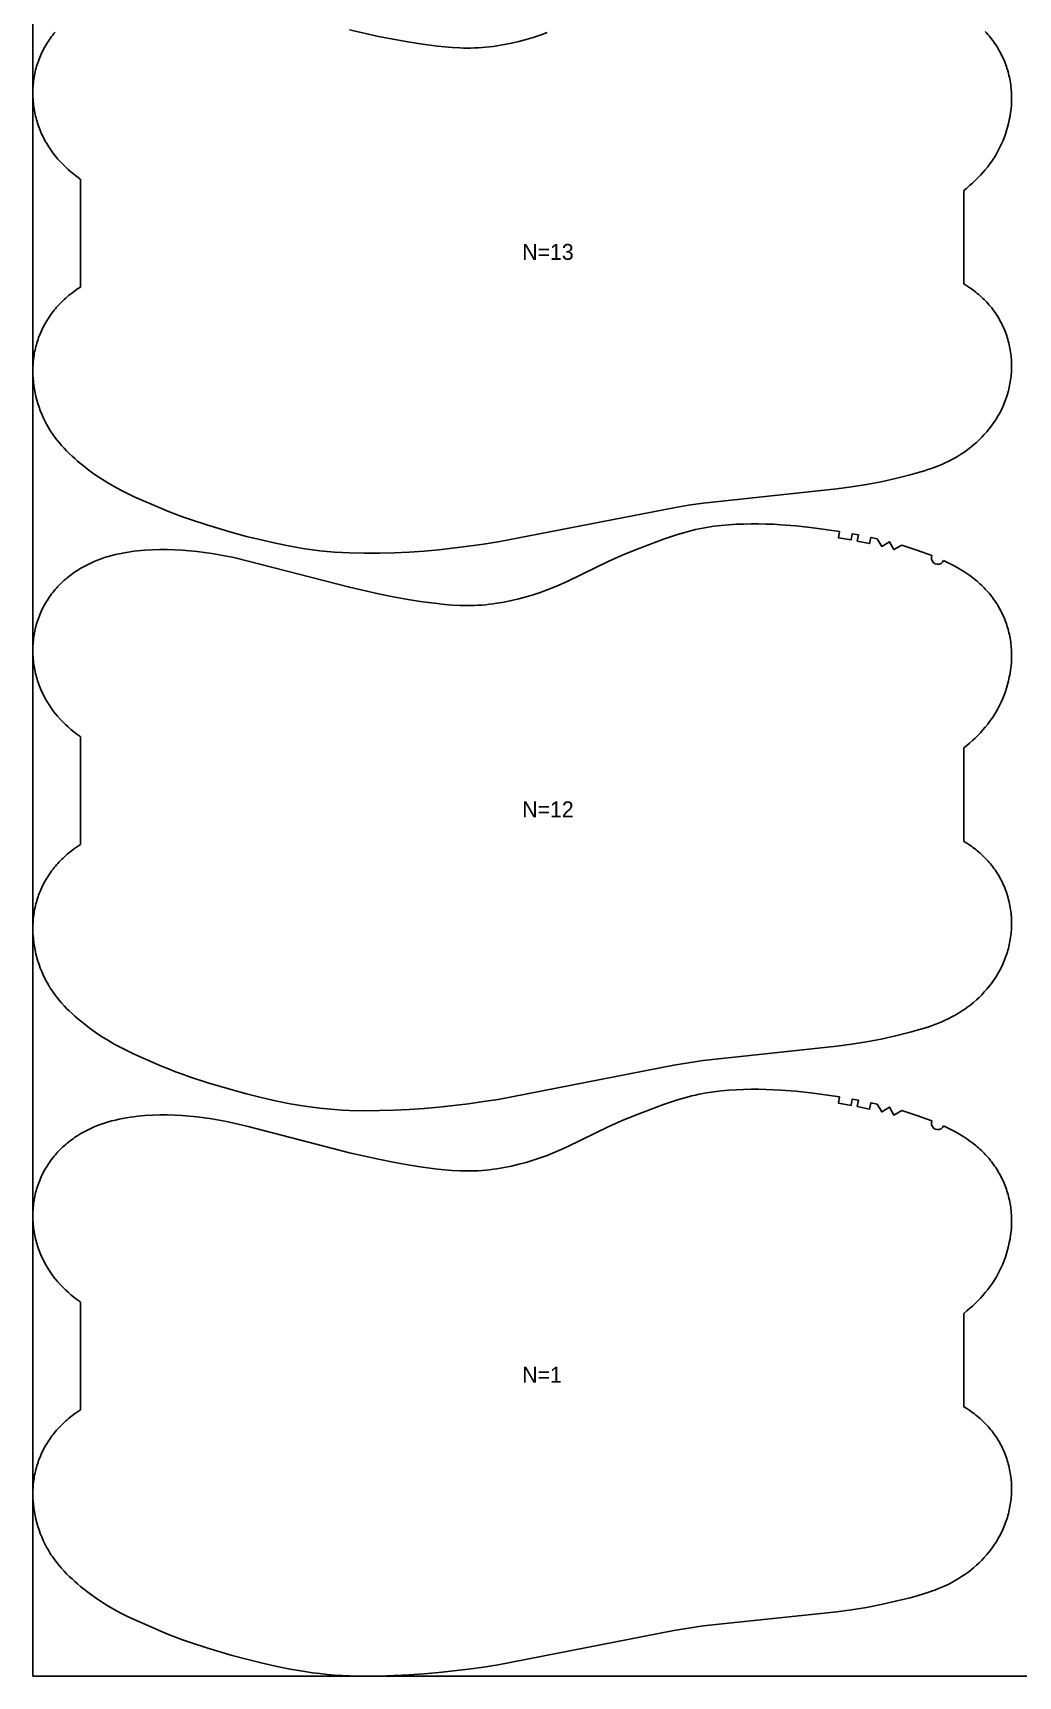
# Model space of a CAD drawing. Header units: inches. Extents: x 0 to 1865, y 0 to 1063.
# Drawn here: x 0 to 309, y 0 to 516 of the extents above; entities that cross this region are included whole.
import ezdxf

# ---------------------------------------------------------------- set-up
doc = ezdxf.new("R2010")
doc.units = ezdxf.units.IN

msp = doc.modelspace()

# ---------------------------------------------------------------- linework, layer by layer
at = {"layer": '1'}
for points in [[(0, 0), (1864.8753, 0), (1864.8753, 1063.1122), (0, 1063.1122), (0, 0)], [(286.034, 350.351), (289.2956, 348.706), (290.3212, 348.1362), (291.3342, 347.5441), (292.3324, 346.9281), (293.3136, 346.2867), (294.2755, 345.6183), (295.2159, 344.9215), (296.1324, 344.1947), (296.5811, 343.8195), (297.023, 343.4363), (297.4578, 343.0449), (297.8854, 342.6454), (298.3056, 342.2379), (298.7183, 341.8226), (299.1231, 341.3996), (299.5201, 340.9691), (299.9091, 340.5312), (300.2897, 340.086), (300.662, 339.6337), (301.0257, 339.1745), (301.3807, 338.7084), (301.7268, 338.2357), (302.0638, 337.7564), (302.3915, 337.2708), (302.7099, 336.7789), (303.0187, 336.281), (303.3177, 335.7771), (303.607, 335.2675), (303.8862, 334.7523), (304.1554, 334.2318), (304.4145, 333.7062), (304.6632, 333.1757), (304.9016, 332.6404), (305.1296, 332.1007), (305.3469, 331.5567), (305.5535, 331.0085), (305.7494, 330.4565), (305.9343, 329.9009), (306.1082, 329.3417), (306.271, 328.7793), (306.4226, 328.2138), (306.5628, 327.6455), (306.6916, 327.0745), (306.8091, 326.5011), (306.9153, 325.9255), (307.0103, 325.3479), (307.0941, 324.7685), (307.1669, 324.1875), (307.2286, 323.6052), (307.2795, 323.0217), (307.3195, 322.4374), (307.3488, 321.8523), (307.3674, 321.2667), (307.3753, 320.6808), (307.3727, 320.0949), (307.3597, 319.5091), (307.3363, 318.9237), (307.3025, 318.3389), (307.2044, 317.1718), (307.066, 316.009), (306.8881, 314.8515), (306.6714, 313.7005), (306.4165, 312.557), (306.1243, 311.4222), (305.7954, 310.297), (305.4305, 309.1827), (305.0302, 308.0803), (304.5948, 306.9913), (304.1245, 305.9172), (303.6194, 304.8595), (303.0796, 303.8198), (302.5053, 302.7994), (301.8966, 301.7999), (301.5795, 301.3085), (301.2538, 300.8229), (300.5773, 299.8694), (299.869, 298.9391), (299.1312, 298.0312), (298.3662, 297.145), (297.5763, 296.2798), (296.7638, 295.4347), (295.9309, 294.6091), (295.0798, 293.8023), (294.2128, 293.0134), (293.3306, 292.242), (292.4341, 291.4876), (292.3753, 291.4399), (292.3753, 262.1569), (293.3041, 261.5894), (294.2826, 260.9446), (294.7631, 260.6095), (295.2376, 260.266), (295.7058, 259.9141), (296.1675, 259.5539), (296.6225, 259.1852), (297.0705, 258.8082), (297.5115, 258.4228), (297.945, 258.0291), (298.371, 257.6271), (298.7892, 257.2169), (299.1995, 256.7987), (299.6016, 256.3726), (299.9953, 255.9388), (300.3805, 255.4974), (300.7571, 255.0486), (301.1247, 254.5925), (301.4832, 254.1293), (301.8324, 253.6592), (302.1721, 253.1822), (302.5021, 252.6985), (302.8223, 252.2083), (303.1324, 251.7117), (303.4323, 251.2089), (303.7218, 250.7001), (304.0006, 250.1853), (304.2688, 249.6649), (304.5262, 249.139), (304.7729, 248.6079), (305.0087, 248.0718), (305.2336, 247.5311), (305.4475, 246.9858), (305.6505, 246.4364), (305.8424, 245.8829), (306.0232, 245.3257), (306.1928, 244.7649), (306.3511, 244.2009), (306.4982, 243.6339), (306.634, 243.064), (306.7584, 242.4916), (306.8713, 241.9169), (306.9728, 241.3401), (307.0628, 240.7615), (307.1414, 240.1812), (307.2086, 239.5995), (307.2644, 239.0165), (307.309, 238.4326), (307.3423, 237.8479), (307.3644, 237.2625), (307.3753, 236.6769), (307.3751, 236.091), (307.3638, 235.5053), (307.3414, 234.9198), (307.308, 234.3348), (307.2636, 233.7505), (307.2082, 233.1671), (307.142, 232.5848), (307.0649, 232.0039), (306.9769, 231.4245), (306.8782, 230.8469), (306.7687, 230.2713), (306.6485, 229.6978), (306.5176, 229.1268), (306.376, 228.5583), (306.2238, 227.9926), (306.0611, 227.43), (305.8878, 226.8706), (305.704, 226.3146), (305.5098, 225.7623), (305.305, 225.2138), (305.0899, 224.6694), (304.8645, 224.1293), (304.6287, 223.5937), (304.3826, 223.0628), (304.1265, 222.5366), (303.8604, 222.0153), (303.5846, 221.4991), (303.2993, 220.9879), (303.0047, 220.4819), (302.7009, 219.9813), (302.3882, 219.486), (301.7367, 218.512), (301.0518, 217.5608), (300.3349, 216.6331), (299.5877, 215.7298), (298.8116, 214.8517), (298.0076, 213.9993), (297.1769, 213.1732), (296.3203, 212.3741), (295.4389, 211.6026), (294.5337, 210.8593), (293.6057, 210.1447), (292.6559, 209.4596), (291.6854, 208.8042), (290.6953, 208.1786), (289.687, 207.5825), (288.6617, 207.0157), (287.6207, 206.478), (286.5654, 205.9691), (285.4968, 205.4887), (284.4164, 205.0367), (283.3254, 204.6124), (282.225, 204.2136), (281.1163, 203.8375), (280.0004, 203.4814), (277.752, 202.8188), (275.4889, 202.2042), (270.9426, 201.0645), (266.3701, 200.0462), (261.7684, 199.1622), (257.1421, 198.4161), (252.4976, 197.8005), (210.5631, 193.3274), (205.9271, 192.6456), (201.3078, 191.8566), (146.1061, 181.1353), (141.477, 180.4094), (136.835, 179.7659), (127.526, 178.6843), (122.8577, 178.2781), (118.1822, 177.9651), (113.5019, 177.7398), (108.8178, 177.6031), (104.1315, 177.564), (99.4468, 177.6566), (97.1065, 177.7643), (94.7687, 177.9164), (92.4344, 178.1141), (90.1045, 178.3586), (87.78, 178.6505), (85.4613, 178.9868), (80.8422, 179.7778), (76.2488, 180.7032), (71.679, 181.7396), (67.1311, 182.869), (62.6076, 184.091), (54.9702, 186.3701), (49.1761, 188.2426), (46.9633, 189.012), (44.7667, 189.8236), (42.589, 190.6837), (40.4263, 191.5827), (31.8352, 195.3383), (29.7128, 196.3299), (27.6181, 197.3756), (25.5593, 198.4903), (23.5384, 199.6738), (21.5559, 200.9222), (19.6123, 202.2313), (17.7091, 203.5986), (15.8512, 205.0264), (14.9412, 205.7642), (14.0447, 206.5186), (13.1626, 207.29), (12.2955, 208.0789), (11.4445, 208.8858), (10.6115, 209.7114), (9.799, 210.5564), (9.0091, 211.4216), (8.2441, 212.3078), (7.5063, 213.2157), (6.798, 214.146), (6.1215, 215.0995), (5.7958, 215.5851), (5.4787, 216.0765), (4.87, 217.076), (4.2958, 218.0964), (3.756, 219.1362), (3.2508, 220.1939), (2.7805, 221.2679), (2.3451, 222.3569), (1.9449, 223.4593), (1.58, 224.5736), (1.251, 225.6988), (0.9588, 226.8336), (0.7039, 227.9771), (0.4872, 229.1281), (0.3093, 230.2856), (0.1709, 231.4484), (0.0728, 232.6155), (0.0391, 233.2004), (0.0156, 233.7858), (0.0026, 234.3715), (0, 234.9574), (0.008, 235.5433), (0.0265, 236.1289), (0.0558, 236.714), (0.0958, 237.2984), (0.1467, 237.8818), (0.2085, 238.4641), (0.2812, 239.0451), (0.3651, 239.6245), (0.46, 240.2021), (0.5662, 240.7777), (0.6837, 241.3511), (0.8125, 241.9221), (0.9527, 242.4904), (1.1043, 243.0559), (1.2671, 243.6183), (1.441, 244.1775), (1.626, 244.7332), (1.8218, 245.2852), (2.0284, 245.8333), (2.2458, 246.3773), (2.4737, 246.9171), (2.7121, 247.4523), (2.9608, 247.9828), (3.2199, 248.5084), (3.4891, 249.0289), (3.7684, 249.5441), (4.0576, 250.0537), (4.3566, 250.5576), (4.6654, 251.0556), (4.9838, 251.5474), (5.3115, 252.0331), (5.6485, 252.5123), (5.9946, 252.985), (6.3496, 253.4511), (6.7133, 253.9103), (7.0856, 254.3626), (7.4663, 254.8078), (7.8552, 255.2457), (8.2522, 255.6762), (8.6571, 256.0992), (9.0697, 256.5145), (9.4899, 256.922), (9.9175, 257.3216), (10.3523, 257.713), (10.7942, 258.0962), (11.2429, 258.4713), (12.1595, 259.1981), (13.0998, 259.8949), (14.0617, 260.5633), (15, 261.1767), (15, 294.9935), (14.7194, 295.1829), (13.7696, 295.8681), (12.8416, 296.5827), (11.9364, 297.326), (11.055, 298.0975), (10.1984, 298.8966), (9.3677, 299.7227), (8.5637, 300.5751), (7.7876, 301.4532), (7.0404, 302.3565), (6.3236, 303.2842), (5.6386, 304.2354), (4.9871, 305.2094), (4.6744, 305.7047), (4.3707, 306.2053), (4.076, 306.7113), (3.7907, 307.2225), (3.5149, 307.7387), (3.2489, 308.26), (2.9927, 308.7861), (2.7466, 309.3171), (2.5108, 309.8527), (2.2854, 310.3928), (2.0703, 310.9372), (1.8656, 311.4857), (1.6713, 312.038), (1.4875, 312.594), (1.3142, 313.1534), (1.1515, 313.716), (0.9993, 314.2817), (0.8578, 314.8501), (0.7269, 315.4212), (0.6066, 315.9947), (0.4971, 316.5703), (0.3984, 317.1479), (0.3105, 317.7273), (0.2334, 318.3082), (0.1671, 318.8905), (0.1118, 319.4738), (0.0674, 320.0581), (0.034, 320.6432), (0.0116, 321.2286), (0.0002, 321.8144), (0, 322.4002), (0.0109, 322.9859), (0.033, 323.5712), (0.0663, 324.156), (0.1109, 324.7399), (0.1668, 325.3229), (0.234, 325.9046), (0.3125, 326.4849), (0.4025, 327.0635), (0.504, 327.6403), (0.6169, 328.215), (0.7413, 328.7874), (0.8771, 329.3572), (1.0242, 329.9243), (1.1826, 330.4883), (1.3522, 331.0491), (1.5329, 331.6063), (1.7248, 332.1597), (1.9278, 332.7092), (2.1417, 333.2545), (2.3666, 333.7952), (2.6024, 334.3313), (2.8491, 334.8624), (3.1065, 335.3882), (3.3747, 335.9087), (3.6535, 336.4235), (3.943, 336.9323), (4.2429, 337.4351), (4.553, 337.9317), (4.8732, 338.4219), (5.2032, 338.9055), (5.543, 339.3825), (5.8922, 339.8527), (6.2507, 340.3159), (6.6183, 340.772), (6.9948, 341.2208), (7.38, 341.6622), (7.7738, 342.096), (8.1759, 342.5221), (8.5861, 342.9403), (9.0043, 343.3505), (9.4303, 343.7525), (9.8639, 344.1462), (10.3048, 344.5316), (10.7528, 344.9086), (11.2078, 345.2772), (11.6695, 345.6375), (12.1377, 345.9894), (12.6122, 346.3329), (13.0928, 346.668), (14.0712, 347.3128), (15.0713, 347.9238), (16.0913, 348.5009), (17.1295, 349.0439), (18.1843, 349.553), (19.2542, 350.0285), (20.3382, 350.4712), (21.4349, 350.8818), (22.5431, 351.2608), (23.6616, 351.6089), (24.789, 351.9267), (25.9243, 352.215), (27.0661, 352.4744), (28.2138, 352.7063), (29.3666, 352.9121), (30.5239, 353.0932), (31.6849, 353.251), (32.849, 353.387), (35.1838, 353.599), (37.5233, 353.7388), (39.8652, 353.8095), (42.2077, 353.8125), (44.5492, 353.7493), (46.888, 353.6217), (49.2232, 353.4342), (51.554, 353.1919), (53.8794, 352.8998), (56.1985, 352.5618), (58.5102, 352.178), (60.8134, 351.7474), (63.1066, 351.2689), (67.6641, 350.1828), (99.4167, 341.9479), (108.5589, 339.8858), (113.1564, 338.9793), (117.7694, 338.1561), (122.3967, 337.4205), (127.0424, 336.8077), (129.3735, 336.5621), (131.7093, 336.3707), (134.0485, 336.2463), (135.2189, 336.2132), (136.3897, 336.2017), (137.5606, 336.2129), (138.7313, 336.2469), (139.9013, 336.3034), (141.0701, 336.3819), (142.2374, 336.4823), (143.4027, 336.6041), (144.5656, 336.7471), (145.7257, 336.9108), (148.0358, 337.299), (150.3318, 337.7643), (152.6123, 338.302), (154.8764, 338.9073), (157.1227, 339.5765), (159.3486, 340.3097), (161.5515, 341.1078), (163.7284, 341.9721), (165.8781, 342.9007), (168.0054, 343.8811), (180.6408, 350.0462), (184.9202, 351.9549), (189.2506, 353.7462), (193.6207, 355.4353), (198.027, 357.0314), (202.4724, 358.519), (204.7166, 359.1894), (205.8455, 359.499), (206.9797, 359.7889), (208.1193, 360.0572), (209.2639, 360.3043), (210.4132, 360.5305), (211.5665, 360.7365), (213.8834, 361.0899), (216.2103, 361.3688), (218.5439, 361.5781), (220.882, 361.7243), (223.2232, 361.8146), (225.5661, 361.8562), (227.9093, 361.8548), (230.252, 361.8117), (232.5933, 361.7267), (234.9327, 361.5996), (239.6035, 361.2257), (244.2627, 360.7213), (248.8281, 360.1299), (253.381, 359.4501), (253.0666, 357.475), (256.9735, 356.8165), (257.3254, 358.7853), (259.2923, 358.4223), (258.9179, 356.4576), (262.7851, 355.6692), (263.2114, 357.6232), (265.1623, 357.1832), (266.6265, 354.7748), (269.0449, 356.223), (270.445, 353.7759), (272.9013, 355.1599), (277.6538, 353.6119), (282.3659, 351.9449), (282.2183, 351.3425), (282.2623, 350.7239), (282.4938, 350.1485), (282.8904, 349.6717), (283.414, 349.3393), (284.0143, 349.1833), (284.6335, 349.2187), (285.2121, 349.4421), (285.6944, 349.8321), (286.034, 350.351)], [(286.034, 172.787), (289.2956, 171.142), (290.3212, 170.5722), (291.3342, 169.9801), (292.3324, 169.3641), (293.3136, 168.7227), (294.2755, 168.0543), (295.2159, 167.3575), (296.1324, 166.6307), (296.5811, 166.2555), (297.023, 165.8723), (297.4578, 165.4809), (297.8854, 165.0814), (298.3056, 164.6739), (298.7183, 164.2586), (299.1231, 163.8356), (299.5201, 163.4051), (299.9091, 162.9672), (300.2897, 162.522), (300.662, 162.0697), (301.0257, 161.6105), (301.3807, 161.1444), (301.7268, 160.6717), (302.0638, 160.1924), (302.3915, 159.7068), (302.7099, 159.2149), (303.0187, 158.717), (303.3177, 158.2131), (303.607, 157.7035), (303.8862, 157.1883), (304.1554, 156.6678), (304.4145, 156.1422), (304.6632, 155.6117), (304.9016, 155.0764), (305.1296, 154.5367), (305.3469, 153.9927), (305.5535, 153.4445), (305.7494, 152.8925), (305.9343, 152.3369), (306.1082, 151.7777), (306.271, 151.2153), (306.4226, 150.6498), (306.5628, 150.0815), (306.6916, 149.5105), (306.8091, 148.9371), (306.9153, 148.3615), (307.0103, 147.7839), (307.0941, 147.2045), (307.1669, 146.6235), (307.2286, 146.0412), (307.2795, 145.4577), (307.3195, 144.8734), (307.3488, 144.2883), (307.3674, 143.7027), (307.3753, 143.1168), (307.3727, 142.5309), (307.3597, 141.9451), (307.3363, 141.3597), (307.3025, 140.7749), (307.2044, 139.6078), (307.066, 138.445), (306.8881, 137.2875), (306.6714, 136.1365), (306.4165, 134.993), (306.1243, 133.8582), (305.7954, 132.733), (305.4305, 131.6187), (305.0302, 130.5163), (304.5948, 129.4273), (304.1245, 128.3532), (303.6194, 127.2955), (303.0796, 126.2558), (302.5053, 125.2354), (301.8966, 124.2359), (301.5795, 123.7445), (301.2538, 123.2589), (300.5773, 122.3054), (299.869, 121.3751), (299.1312, 120.4672), (298.3662, 119.581), (297.5763, 118.7158), (296.7638, 117.8707), (295.9309, 117.0451), (295.0798, 116.2383), (294.2128, 115.4494), (293.3306, 114.678), (292.4341, 113.9236), (292.3753, 113.8759), (292.3753, 84.5929), (293.3041, 84.0254), (294.2826, 83.3806), (294.7631, 83.0455), (295.2376, 82.702), (295.7058, 82.3501), (296.1675, 81.9899), (296.6225, 81.6212), (297.0705, 81.2442), (297.5115, 80.8588), (297.945, 80.4651), (298.371, 80.0631), (298.7892, 79.6529), (299.1995, 79.2347), (299.6016, 78.8086), (299.9953, 78.3748), (300.3805, 77.9334), (300.7571, 77.4846), (301.1247, 77.0285), (301.4832, 76.5653), (301.8324, 76.0952), (302.1721, 75.6182), (302.5021, 75.1345), (302.8223, 74.6443), (303.1324, 74.1477), (303.4323, 73.6449), (303.7218, 73.1361), (304.0006, 72.6213), (304.2688, 72.1009), (304.5262, 71.575), (304.7729, 71.0439), (305.0087, 70.5078), (305.2336, 69.9671), (305.4475, 69.4218), (305.6505, 68.8724), (305.8424, 68.3189), (306.0232, 67.7617), (306.1928, 67.2009), (306.3511, 66.6369), (306.4982, 66.0699), (306.634, 65.5), (306.7584, 64.9276), (306.8713, 64.3529), (306.9728, 63.7761), (307.0628, 63.1975), (307.1414, 62.6172), (307.2086, 62.0355), (307.2644, 61.4525), (307.309, 60.8686), (307.3423, 60.2839), (307.3644, 59.6985), (307.3753, 59.1129), (307.3751, 58.527), (307.3638, 57.9413), (307.3414, 57.3558), (307.308, 56.7708), (307.2636, 56.1865), (307.2082, 55.6031), (307.142, 55.0208), (307.0649, 54.4399), (306.9769, 53.8605), (306.8782, 53.2829), (306.7687, 52.7073), (306.6485, 52.1338), (306.5176, 51.5628), (306.376, 50.9943), (306.2238, 50.4286), (306.0611, 49.866), (305.8878, 49.3066), (305.704, 48.7506), (305.5098, 48.1983), (305.305, 47.6498), (305.0899, 47.1054), (304.8645, 46.5653), (304.6287, 46.0297), (304.3826, 45.4988), (304.1265, 44.9726), (303.8604, 44.4513), (303.5846, 43.9351), (303.2993, 43.4239), (303.0047, 42.9179), (302.7009, 42.4173), (302.3882, 41.922), (301.7367, 40.948), (301.0518, 39.9968), (300.3349, 39.0691), (299.5877, 38.1658), (298.8116, 37.2877), (298.0076, 36.4353), (297.1769, 35.6092), (296.3203, 34.8101), (295.4389, 34.0386), (294.5337, 33.2953), (293.6057, 32.5807), (292.6559, 31.8956), (291.6854, 31.2402), (290.6953, 30.6146), (289.687, 30.0185), (288.6617, 29.4517), (287.6207, 28.914), (286.5654, 28.4051), (285.4968, 27.9247), (284.4164, 27.4727), (283.3254, 27.0484), (282.225, 26.6496), (281.1163, 26.2735), (280.0004, 25.9174), (277.752, 25.2548), (275.4889, 24.6402), (270.9426, 23.5005), (266.3701, 22.4822), (261.7684, 21.5982), (257.1421, 20.8521), (252.4976, 20.2365), (210.5631, 15.7634), (205.9271, 15.0816), (201.3078, 14.2926), (146.1061, 3.5713), (141.477, 2.8454), (136.835, 2.2019), (127.526, 1.1203), (122.8577, 0.7141), (118.1822, 0.4011), (113.5019, 0.1758), (108.8178, 0.0391), (104.1315, 0), (99.4468, 0.0926), (97.1065, 0.2003), (94.7687, 0.3524), (92.4344, 0.5501), (90.1045, 0.7946), (87.78, 1.0865), (85.4613, 1.4228), (80.8422, 2.2138), (76.2488, 3.1392), (71.679, 4.1756), (67.1311, 5.305), (62.6076, 6.527), (54.9702, 8.8061), (49.1761, 10.6786), (46.9633, 11.448), (44.7667, 12.2596), (42.589, 13.1197), (40.4263, 14.0187), (31.8352, 17.7743), (29.7128, 18.7659), (27.6181, 19.8116), (25.5593, 20.9263), (23.5384, 22.1098), (21.5559, 23.3582), (19.6123, 24.6673), (17.7091, 26.0346), (15.8512, 27.4624), (14.9412, 28.2002), (14.0447, 28.9546), (13.1626, 29.726), (12.2955, 30.5149), (11.4445, 31.3218), (10.6115, 32.1474), (9.799, 32.9924), (9.0091, 33.8576), (8.2441, 34.7438), (7.5063, 35.6517), (6.798, 36.582), (6.1215, 37.5355), (5.7958, 38.0211), (5.4787, 38.5125), (4.87, 39.512), (4.2958, 40.5324), (3.756, 41.5722), (3.2508, 42.6299), (2.7805, 43.7039), (2.3451, 44.7929), (1.9449, 45.8953), (1.58, 47.0096), (1.251, 48.1348), (0.9588, 49.2696), (0.7039, 50.4131), (0.4872, 51.5641), (0.3093, 52.7216), (0.1709, 53.8844), (0.0728, 55.0515), (0.0391, 55.6364), (0.0156, 56.2218), (0.0026, 56.8075), (0, 57.3934), (0.008, 57.9793), (0.0265, 58.5649), (0.0558, 59.15), (0.0958, 59.7344), (0.1467, 60.3178), (0.2085, 60.9001), (0.2812, 61.4811), (0.3651, 62.0605), (0.46, 62.6381), (0.5662, 63.2137), (0.6837, 63.7871), (0.8125, 64.3581), (0.9527, 64.9264), (1.1043, 65.4919), (1.2671, 66.0543), (1.441, 66.6135), (1.626, 67.1692), (1.8218, 67.7212), (2.0284, 68.2693), (2.2458, 68.8133), (2.4737, 69.3531), (2.7121, 69.8883), (2.9608, 70.4188), (3.2199, 70.9444), (3.4891, 71.4649), (3.7684, 71.9801), (4.0576, 72.4897), (4.3566, 72.9936), (4.6654, 73.4916), (4.9838, 73.9834), (5.3115, 74.4691), (5.6485, 74.9483), (5.9946, 75.421), (6.3496, 75.8871), (6.7133, 76.3463), (7.0856, 76.7986), (7.4663, 77.2438), (7.8552, 77.6817), (8.2522, 78.1122), (8.6571, 78.5352), (9.0697, 78.9505), (9.4899, 79.358), (9.9175, 79.7576), (10.3523, 80.149), (10.7942, 80.5322), (11.2429, 80.9073), (12.1595, 81.6341), (13.0998, 82.3309), (14.0617, 82.9993), (15, 83.6127), (15, 117.4295), (14.7194, 117.6189), (13.7696, 118.3041), (12.8416, 119.0187), (11.9364, 119.762), (11.055, 120.5335), (10.1984, 121.3326), (9.3677, 122.1587), (8.5637, 123.0111), (7.7876, 123.8892), (7.0404, 124.7925), (6.3236, 125.7202), (5.6386, 126.6714), (4.9871, 127.6454), (4.6744, 128.1407), (4.3707, 128.6413), (4.076, 129.1473), (3.7907, 129.6585), (3.5149, 130.1747), (3.2489, 130.696), (2.9927, 131.2221), (2.7466, 131.7531), (2.5108, 132.2887), (2.2854, 132.8288), (2.0703, 133.3732), (1.8656, 133.9217), (1.6713, 134.474), (1.4875, 135.03), (1.3142, 135.5894), (1.1515, 136.152), (0.9993, 136.7177), (0.8578, 137.2861), (0.7269, 137.8572), (0.6066, 138.4307), (0.4971, 139.0063), (0.3984, 139.5839), (0.3105, 140.1633), (0.2334, 140.7442), (0.1671, 141.3265), (0.1118, 141.9098), (0.0674, 142.4941), (0.034, 143.0792), (0.0116, 143.6646), (0.0002, 144.2504), (0, 144.8362), (0.0109, 145.4219), (0.033, 146.0072), (0.0663, 146.592), (0.1109, 147.1759), (0.1668, 147.7589), (0.234, 148.3406), (0.3125, 148.9209), (0.4025, 149.4995), (0.504, 150.0763), (0.6169, 150.651), (0.7413, 151.2234), (0.8771, 151.7932), (1.0242, 152.3603), (1.1826, 152.9243), (1.3522, 153.4851), (1.5329, 154.0423), (1.7248, 154.5957), (1.9278, 155.1452), (2.1417, 155.6905), (2.3666, 156.2312), (2.6024, 156.7673), (2.8491, 157.2984), (3.1065, 157.8242), (3.3747, 158.3447), (3.6535, 158.8595), (3.943, 159.3683), (4.2429, 159.8711), (4.553, 160.3677), (4.8732, 160.8579), (5.2032, 161.3415), (5.543, 161.8185), (5.8922, 162.2887), (6.2507, 162.7519), (6.6183, 163.208), (6.9948, 163.6568), (7.38, 164.0982), (7.7738, 164.532), (8.1759, 164.9581), (8.5861, 165.3763), (9.0043, 165.7865), (9.4303, 166.1885), (9.8639, 166.5822), (10.3048, 166.9676), (10.7528, 167.3446), (11.2078, 167.7132), (11.6695, 168.0735), (12.1377, 168.4254), (12.6122, 168.7689), (13.0928, 169.104), (14.0712, 169.7488), (15.0713, 170.3598), (16.0913, 170.9369), (17.1295, 171.4799), (18.1843, 171.989), (19.2542, 172.4645), (20.3382, 172.9072), (21.4349, 173.3178), (22.5431, 173.6968), (23.6616, 174.0449), (24.789, 174.3627), (25.9243, 174.651), (27.0661, 174.9104), (28.2138, 175.1423), (29.3666, 175.3481), (30.5239, 175.5292), (31.6849, 175.687), (32.849, 175.823), (35.1838, 176.035), (37.5233, 176.1748), (39.8652, 176.2455), (42.2077, 176.2485), (44.5492, 176.1853), (46.888, 176.0577), (49.2232, 175.8702), (51.554, 175.6279), (53.8794, 175.3358), (56.1985, 174.9978), (58.5102, 174.614), (60.8134, 174.1834), (63.1066, 173.7049), (67.6641, 172.6188), (99.4167, 164.3839), (108.5589, 162.3218), (113.1564, 161.4153), (117.7694, 160.5921), (122.3967, 159.8565), (127.0424, 159.2437), (129.3735, 158.9981), (131.7093, 158.8067), (134.0485, 158.6823), (135.2189, 158.6492), (136.3897, 158.6377), (137.5606, 158.6489), (138.7313, 158.6829), (139.9013, 158.7394), (141.0701, 158.8179), (142.2374, 158.9183), (143.4027, 159.0401), (144.5656, 159.1831), (145.7257, 159.3468), (148.0358, 159.735), (150.3318, 160.2003), (152.6123, 160.738), (154.8764, 161.3433), (157.1227, 162.0125), (159.3486, 162.7457), (161.5515, 163.5438), (163.7284, 164.4081), (165.8781, 165.3367), (168.0054, 166.3171), (180.6408, 172.4822), (184.9202, 174.3909), (189.2506, 176.1822), (193.6207, 177.8713), (198.027, 179.4674), (202.4724, 180.955), (204.7166, 181.6254), (205.8455, 181.935), (206.9797, 182.2249), (208.1193, 182.4932), (209.2639, 182.7403), (210.4132, 182.9665), (211.5665, 183.1725), (213.8834, 183.5259), (216.2103, 183.8048), (218.5439, 184.0141), (220.882, 184.1603), (223.2232, 184.2506), (225.5661, 184.2922), (227.9093, 184.2908), (230.252, 184.2477), (232.5933, 184.1627), (234.9327, 184.0356), (239.6035, 183.6617), (244.2627, 183.1573), (248.8281, 182.5659), (253.381, 181.8861), (253.0666, 179.911), (256.9735, 179.2525), (257.3254, 181.2213), (259.2923, 180.8583), (258.9179, 178.8936), (262.7851, 178.1052), (263.2114, 180.0592), (265.1623, 179.6192), (266.6265, 177.2108), (269.0449, 178.659), (270.445, 176.2119), (272.9013, 177.5959), (277.6538, 176.0479), (282.3659, 174.3809), (282.2183, 173.7785), (282.2623, 173.1599), (282.4938, 172.5845), (282.8904, 172.1077), (283.414, 171.7753), (284.0143, 171.6193), (284.6335, 171.6547), (285.2121, 171.8781), (285.6944, 172.2681), (286.034, 172.787)]]:
    msp.add_lwpolyline(points, close=True, dxfattribs=at)
for points in [[(299.1231, 516.4636), (299.5201, 516.0331), (299.9091, 515.5952), (300.2897, 515.15), (300.662, 514.6977), (301.0257, 514.2385), (301.3807, 513.7724), (301.7268, 513.2997), (302.0638, 512.8204), (302.3915, 512.3348), (302.7099, 511.8429), (303.0187, 511.345), (303.3177, 510.8411), (303.607, 510.3315), (303.8862, 509.8163), (304.1554, 509.2958), (304.4145, 508.7702), (304.6632, 508.2397), (304.9016, 507.7044), (305.1296, 507.1647), (305.3469, 506.6207), (305.5535, 506.0725), (305.7494, 505.5205), (305.9343, 504.9649), (306.1082, 504.4057), (306.271, 503.8433), (306.4226, 503.2778), (306.5628, 502.7095), (306.6916, 502.1385), (306.8091, 501.5651), (306.9153, 500.9895), (307.0103, 500.4119), (307.0941, 499.8325), (307.1669, 499.2515), (307.2286, 498.6692), (307.2795, 498.0857), (307.3195, 497.5014), (307.3488, 496.9163), (307.3674, 496.3307), (307.3753, 495.7448), (307.3727, 495.1589), (307.3597, 494.5731), (307.3363, 493.9877), (307.3025, 493.4029), (307.2044, 492.2358), (307.066, 491.073), (306.8881, 489.9155), (306.6714, 488.7645), (306.4165, 487.621), (306.1243, 486.4862), (305.7954, 485.361), (305.4305, 484.2467), (305.0302, 483.1443), (304.5948, 482.0553), (304.1245, 480.9812), (303.6194, 479.9235), (303.0796, 478.8838), (302.5053, 477.8634), (301.8966, 476.8639), (301.5795, 476.3725), (301.2538, 475.8869), (300.5773, 474.9334), (299.869, 474.0031), (299.1312, 473.0952), (298.3662, 472.209), (297.5763, 471.3438), (296.7638, 470.4987), (295.9309, 469.6731), (295.0798, 468.8663), (294.2128, 468.0774), (293.3306, 467.306), (292.4341, 466.5516), (292.3753, 466.5039), (292.3753, 437.2209), (293.3041, 436.6534), (294.2826, 436.0086), (294.7631, 435.6735), (295.2376, 435.33), (295.7058, 434.9781), (296.1675, 434.6179), (296.6225, 434.2492), (297.0705, 433.8722), (297.5115, 433.4868), (297.945, 433.0931), (298.371, 432.6911), (298.7892, 432.2809), (299.1995, 431.8627), (299.6016, 431.4366), (299.9953, 431.0028), (300.3805, 430.5614), (300.7571, 430.1126), (301.1247, 429.6565), (301.4832, 429.1933), (301.8324, 428.7232), (302.1721, 428.2462), (302.5021, 427.7625), (302.8223, 427.2723), (303.1324, 426.7757), (303.4323, 426.2729), (303.7218, 425.7641), (304.0006, 425.2493), (304.2688, 424.7289), (304.5262, 424.203), (304.7729, 423.6719), (305.0087, 423.1358), (305.2336, 422.5951), (305.4475, 422.0498), (305.6505, 421.5004), (305.8424, 420.9469), (306.0232, 420.3897), (306.1928, 419.8289), (306.3511, 419.2649), (306.4982, 418.6979), (306.634, 418.128), (306.7584, 417.5556), (306.8713, 416.9809), (306.9728, 416.4041), (307.0628, 415.8255), (307.1414, 415.2452), (307.2086, 414.6635), (307.2644, 414.0805), (307.309, 413.4966), (307.3423, 412.9119), (307.3644, 412.3265), (307.3753, 411.7409), (307.3751, 411.155), (307.3638, 410.5693), (307.3414, 409.9838), (307.308, 409.3988), (307.2636, 408.8145), (307.2082, 408.2311), (307.142, 407.6488), (307.0649, 407.0679), (306.9769, 406.4885), (306.8782, 405.9109), (306.7687, 405.3353), (306.6485, 404.7618), (306.5176, 404.1908), (306.376, 403.6223), (306.2238, 403.0566), (306.0611, 402.494), (305.8878, 401.9346), (305.704, 401.3786), (305.5098, 400.8263), (305.305, 400.2778), (305.0899, 399.7334), (304.8645, 399.1933), (304.6287, 398.6577), (304.3826, 398.1268), (304.1265, 397.6006), (303.8604, 397.0793), (303.5846, 396.5631), (303.2993, 396.0519), (303.0047, 395.5459), (302.7009, 395.0453), (302.3882, 394.55), (301.7367, 393.576), (301.0518, 392.6248), (300.3349, 391.6971), (299.5877, 390.7938), (298.8116, 389.9157), (298.0076, 389.0633), (297.1769, 388.2372), (296.3203, 387.4381), (295.4389, 386.6666), (294.5337, 385.9233), (293.6057, 385.2087), (292.6559, 384.5236), (291.6854, 383.8682), (290.6953, 383.2426), (289.687, 382.6465), (288.6617, 382.0797), (287.6207, 381.542), (286.5654, 381.0331), (285.4968, 380.5527), (284.4164, 380.1007), (283.3254, 379.6764), (282.225, 379.2776), (281.1163, 378.9015), (280.0004, 378.5454), (277.752, 377.8828), (275.4889, 377.2682), (270.9426, 376.1285), (266.3701, 375.1102), (261.7684, 374.2262), (257.1421, 373.4801), (252.4976, 372.8645), (210.5631, 368.3914), (205.9271, 367.7096), (201.3078, 366.9206), (146.1061, 356.1993), (141.477, 355.4734), (136.835, 354.8299), (127.526, 353.7483), (122.8577, 353.3421), (118.1822, 353.0291), (113.5019, 352.8038), (108.8178, 352.6671), (104.1315, 352.628), (99.4468, 352.7206), (97.1065, 352.8283), (94.7687, 352.9804), (92.4344, 353.1781), (90.1045, 353.4226), (87.78, 353.7145), (85.4613, 354.0508), (80.8422, 354.8418), (76.2488, 355.7672), (71.679, 356.8036), (67.1311, 357.933), (62.6076, 359.155), (54.9702, 361.4341), (49.1761, 363.3066), (46.9633, 364.076), (44.7667, 364.8876), (42.589, 365.7477), (40.4263, 366.6467), (31.8352, 370.4023), (29.7128, 371.3939), (27.6181, 372.4396), (25.5593, 373.5543), (23.5384, 374.7378), (21.5559, 375.9862), (19.6123, 377.2953), (17.7091, 378.6626), (15.8512, 380.0904), (14.9412, 380.8282), (14.0447, 381.5826), (13.1626, 382.354), (12.2955, 383.1429), (11.4445, 383.9498), (10.6115, 384.7754), (9.799, 385.6204), (9.0091, 386.4856), (8.2441, 387.3718), (7.5063, 388.2797), (6.798, 389.21), (6.1215, 390.1635), (5.7958, 390.6491), (5.4787, 391.1405), (4.87, 392.14), (4.2958, 393.1604), (3.756, 394.2002), (3.2508, 395.2579), (2.7805, 396.3319), (2.3451, 397.4209), (1.9449, 398.5233), (1.58, 399.6376), (1.251, 400.7628), (0.9588, 401.8976), (0.7039, 403.0411), (0.4872, 404.1921), (0.3093, 405.3496), (0.1709, 406.5124), (0.0728, 407.6795), (0.0391, 408.2644), (0.0156, 408.8498), (0.0026, 409.4355), (0, 410.0214), (0.008, 410.6073), (0.0265, 411.1929), (0.0558, 411.778), (0.0958, 412.3624), (0.1467, 412.9458), (0.2085, 413.5281), (0.2812, 414.1091), (0.3651, 414.6885), (0.46, 415.2661), (0.5662, 415.8417), (0.6837, 416.4151), (0.8125, 416.9861), (0.9527, 417.5544), (1.1043, 418.1199), (1.2671, 418.6823), (1.441, 419.2415), (1.626, 419.7972), (1.8218, 420.3492), (2.0284, 420.8973), (2.2458, 421.4413), (2.4737, 421.9811), (2.7121, 422.5163), (2.9608, 423.0468), (3.2199, 423.5724), (3.4891, 424.0929), (3.7684, 424.6081), (4.0576, 425.1177), (4.3566, 425.6216), (4.6654, 426.1196), (4.9838, 426.6114), (5.3115, 427.0971), (5.6485, 427.5763), (5.9946, 428.049), (6.3496, 428.5151), (6.7133, 428.9743), (7.0856, 429.4266), (7.4663, 429.8718), (7.8552, 430.3097), (8.2522, 430.7402), (8.6571, 431.1632), (9.0697, 431.5785), (9.4899, 431.986), (9.9175, 432.3856), (10.3523, 432.777), (10.7942, 433.1602), (11.2429, 433.5353), (12.1595, 434.2621), (13.0998, 434.9589), (14.0617, 435.6273), (15, 436.2407), (15, 470.0575), (14.7194, 470.2469), (13.7696, 470.9321), (12.8416, 471.6467), (11.9364, 472.39), (11.055, 473.1615), (10.1984, 473.9606), (9.3677, 474.7867), (8.5637, 475.6391), (7.7876, 476.5172), (7.0404, 477.4205), (6.3236, 478.3482), (5.6386, 479.2994), (4.9871, 480.2734), (4.6744, 480.7687), (4.3707, 481.2693), (4.076, 481.7753), (3.7907, 482.2865), (3.5149, 482.8027), (3.2489, 483.324), (2.9927, 483.8501), (2.7466, 484.3811), (2.5108, 484.9167), (2.2854, 485.4568), (2.0703, 486.0012), (1.8656, 486.5497), (1.6713, 487.102), (1.4875, 487.658), (1.3142, 488.2174), (1.1515, 488.78), (0.9993, 489.3457), (0.8578, 489.9141), (0.7269, 490.4852), (0.6066, 491.0587), (0.4971, 491.6343), (0.3984, 492.2119), (0.3105, 492.7913), (0.2334, 493.3722), (0.1671, 493.9545), (0.1118, 494.5378), (0.0674, 495.1221), (0.034, 495.7072), (0.0116, 496.2926), (0.0002, 496.8784), (0, 497.4642), (0.0109, 498.0499), (0.033, 498.6352), (0.0663, 499.22), (0.1109, 499.8039), (0.1668, 500.3869), (0.234, 500.9686), (0.3125, 501.5489), (0.4025, 502.1275), (0.504, 502.7043), (0.6169, 503.279), (0.7413, 503.8514), (0.8771, 504.4212), (1.0242, 504.9883), (1.1826, 505.5523), (1.3522, 506.1131), (1.5329, 506.6703), (1.7248, 507.2237), (1.9278, 507.7732), (2.1417, 508.3185), (2.3666, 508.8592), (2.6024, 509.3953), (2.8491, 509.9264), (3.1065, 510.4522), (3.3747, 510.9727), (3.6535, 511.4875), (3.943, 511.9963), (4.2429, 512.4991), (4.553, 512.9957), (4.8732, 513.4859), (5.2032, 513.9695), (5.543, 514.4465), (5.8922, 514.9167), (6.2507, 515.3799), (6.6183, 515.836), (6.9948, 516.2848)], [(99.4167, 517.0119), (108.5589, 514.9498), (113.1564, 514.0433), (117.7694, 513.2201), (122.3967, 512.4845), (127.0424, 511.8717), (129.3735, 511.6261), (131.7093, 511.4347), (134.0485, 511.3103), (135.2189, 511.2772), (136.3897, 511.2657), (137.5606, 511.2769), (138.7313, 511.3109), (139.9013, 511.3674), (141.0701, 511.4459), (142.2374, 511.5463), (143.4027, 511.6681), (144.5656, 511.8111), (145.7257, 511.9748), (148.0358, 512.363), (150.3318, 512.8283), (152.6123, 513.366), (154.8764, 513.9713), (157.1227, 514.6405), (159.3486, 515.3737), (161.5515, 516.1718)]]:
    msp.add_lwpolyline(points, dxfattribs=at)

# ---------------------------------------------------------------- texts
for s, p in [('N=13', (153.6877, 444.7741)), ('N=12', (153.6877, 269.7101)), ('N=1', (153.6877, 92.1461))]:
    msp.add_text(s, height=5, dxfattribs=at).set_placement(p)

doc.saveas('drawing.dxf')
